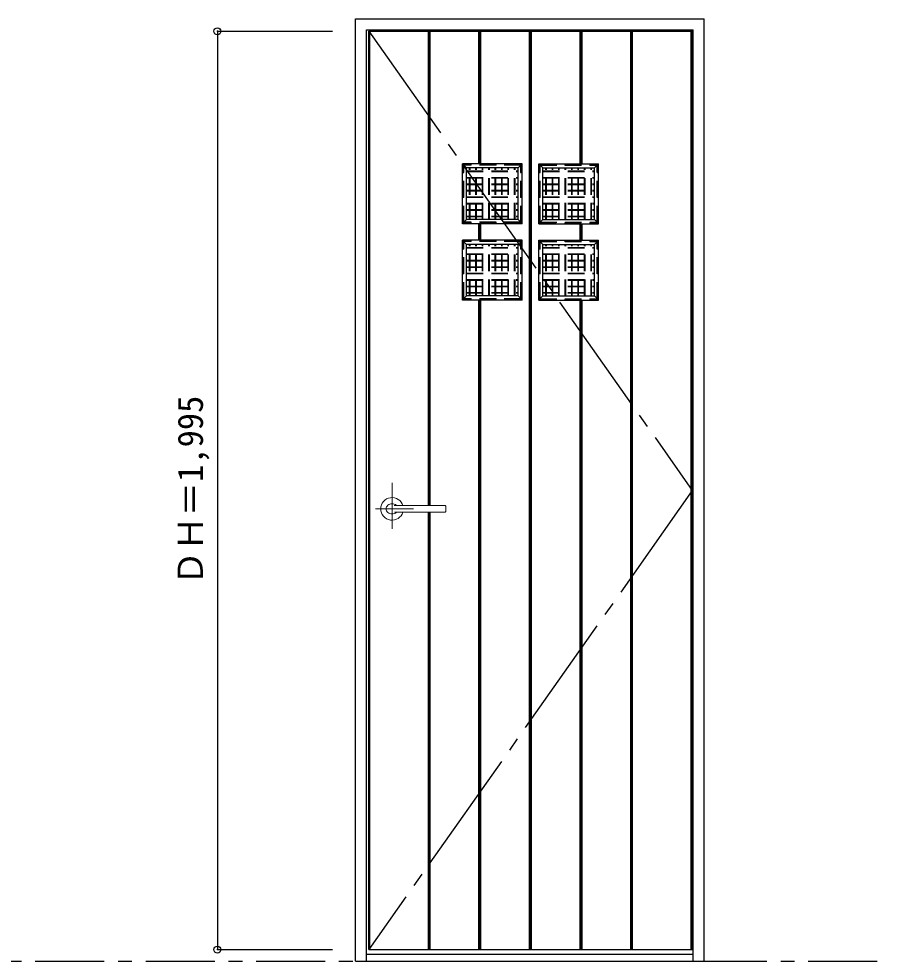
# Model space of a CAD drawing. Units: millimetres, scale not verified. Extents: x -6000 to 5700, y -4307 to 4260.
# Drawn here: x -966 to 902, y -2562 to -516 of the extents above; entities that cross this region are included whole.
import ezdxf
from ezdxf.enums import TextEntityAlignment as Align

# ---------------------------------------------------------------- set-up
doc = ezdxf.new("R2010")
doc.units = ezdxf.units.MM
doc.header["$LTSCALE"] = 30
doc.header["$PDMODE"] = 32
doc.header["$PDSIZE"] = 15
for name, pattern in [('CHAIN1', [8, 5, -1, 1, -1]), ('CHAIN2', [12, 9, -1, 1, -1]), ('DASHED1', [1.8, 1.2, -0.6])]:
    doc.linetypes.add(name, pattern=pattern)
for name, color, linetype in [('0-1_通り芯', 4, 'CHAIN1'), ('0-2_扉', 3, 'Continuous'), ('0-3_仕上げ', 7, 'Continuous'), ('0-4_枠', 3, 'Continuous'), ('0-7', 7, 'CHAIN2'), ('0-B_寸法', 7, 'Continuous'), ('0-C_ハッチ', 4, 'DASHED1')]:
    doc.layers.add(name, color=color, linetype=linetype)
doc.layers.add('0-5_レバー', color=7, linetype='Continuous', lineweight=18)
doc.styles.add('ＭＳ ゴシック', font='')
doc.styles.get('ＭＳ ゴシック').set_extended_font_data('MS Gothic')

msp = doc.modelspace()

# ---------------------------------------------------------------- linework, layer by layer
at = {"layer": '0-1_通り芯', "color": 7}
msp.add_line((-5490, -2562.5), (5690, -2562.5), dxfattribs=at)
at = {"layer": '0-2_扉'}
for p, q in [((-205.2, -542.5), (497.8, -542.5)), ((-205.2, -2537.5), (-205.2, -542.5)), ((497.8, -2537.5), (497.8, -542.5)), ((-205.2, -2537.5), (497.8, -2537.5))]:
    msp.add_line(p, q, dxfattribs=at)
at = {"layer": '0-3_仕上げ'}
for p, q in [((-205.2, -542.5), (497.8, -542.5)), ((-205.2, -2537.5), (-205.2, -542.5)), ((-203.2, -2537.5), (-203.2, -542.5)), ((-75.7, -1573), (-75.7, -542.5)), ((-73.7, -1573), (-73.7, -542.5)), ((-71.7, -1573), (-71.7, -542.5)), ((34.3, -830.5), (34.3, -542.5)), ((36.3, -830.5), (36.3, -542.5)), ((38.3, -830.5), (38.3, -542.5)), ((144.3, -2537.5), (144.3, -542.5)), ((146.3, -2537.5), (146.3, -542.5)), ((148.3, -2537.5), (148.3, -542.5)), ((254.3, -830.5), (254.3, -542.5)), ((256.3, -830.5), (256.3, -542.5)), ((258.3, -830.5), (258.3, -542.5)), ((364.3, -2537.5), (364.3, -542.5)), ((366.3, -2537.5), (366.3, -542.5)), ((368.3, -2537.5), (368.3, -542.5)), ((495.8, -681), (495.8, -542.5)), ((495.8, -2406), (495.8, -542.5)), ((497.8, -2537.5), (497.8, -542.5)), ((128.3, -830.5), (-1.7, -830.5)), ((-1.7, -960.5), (-1.7, -830.5)), ((-1.7, -830.5), (7.3, -839.5)), ((119.3, -839.5), (128.3, -830.5)), ((128.3, -960.5), (128.3, -830.5)), ((164.3, -830.5), (294.3, -830.5)), ((164.3, -960.5), (164.3, -830.5)), ((173.3, -839.5), (164.3, -830.5)), ((294.3, -830.5), (285.3, -839.5)), ((294.3, -960.5), (294.3, -830.5)), ((119.3, -839.5), (7.3, -839.5)), ((7.3, -951.5), (7.3, -839.5)), ((119.3, -951.5), (119.3, -839.5)), ((173.3, -839.5), (285.3, -839.5)), ((173.3, -951.5), (173.3, -839.5)), ((285.3, -951.5), (285.3, -839.5)), ((128.3, -960.5), (-1.7, -960.5)), ((34.3, -996.5), (34.3, -960.5)), ((36.3, -996.5), (36.3, -960.5)), ((38.3, -996.5), (38.3, -960.5)), ((119.3, -951.5), (128.3, -960.5)), ((173.3, -951.5), (164.3, -960.5)), ((164.3, -960.5), (294.3, -960.5)), ((254.3, -996.5), (254.3, -960.5)), ((256.3, -996.5), (256.3, -960.5)), ((258.3, -996.5), (258.3, -960.5)), ((128.3, -996.5), (-1.7, -996.5)), ((-1.7, -1126.5), (-1.7, -996.5)), ((-1.7, -996.5), (7.3, -1005.5)), ((119.3, -1005.5), (128.3, -996.5)), ((128.3, -1126.5), (128.3, -996.5)), ((164.3, -996.5), (294.3, -996.5)), ((164.3, -1126.5), (164.3, -996.5)), ((173.3, -1005.5), (164.3, -996.5)), ((294.3, -996.5), (285.3, -1005.5)), ((294.3, -1126.5), (294.3, -996.5)), ((119.3, -1005.5), (7.3, -1005.5)), ((7.3, -1117.5), (7.3, -1005.5)), ((119.3, -1117.5), (119.3, -1005.5)), ((173.3, -1005.5), (285.3, -1005.5)), ((173.3, -1117.5), (173.3, -1005.5)), ((285.3, -1117.5), (285.3, -1005.5)), ((119.3, -1117.5), (128.3, -1126.5)), ((173.3, -1117.5), (164.3, -1126.5)), ((128.3, -1126.5), (-1.7, -1126.5)), ((34.3, -2537.5), (34.3, -1126.5)), ((36.3, -2537.5), (36.3, -1126.5)), ((38.3, -2537.5), (38.3, -1126.5)), ((164.3, -1126.5), (294.3, -1126.5)), ((254.3, -2537.5), (254.3, -1126.5)), ((256.3, -2537.5), (256.3, -1126.5)), ((258.3, -2537.5), (258.3, -1126.5)), ((-75.7, -2537.5), (-75.7, -1587)), ((-73.7, -2537.5), (-73.7, -1587)), ((-71.7, -2537.5), (-71.7, -1587)), ((495.8, -2537.5), (495.8, -2406)), ((-205.2, -2537.5), (497.8, -2537.5))]:
    msp.add_line(p, q, dxfattribs=at)
at = {"layer": '0-3_仕上げ', "linetype": 'DASHED1'}
for p, q in [((126.3, -832.5), (0.3, -832.5)), ((126.3, -958.5), (126.3, -832.5)), ((166.3, -832.5), (292.3, -832.5)), ((166.3, -958.5), (166.3, -832.5)), ((126.3, -998.5), (0.3, -998.5)), ((126.3, -1124.5), (126.3, -998.5)), ((166.3, -998.5), (292.3, -998.5)), ((166.3, -1124.5), (166.3, -998.5))]:
    msp.add_line(p, q, dxfattribs=at)
at = {"layer": '0-3_仕上げ', "color": 6, "linetype": 'DASHED1'}
for p, q in [((125.3, -833.5), (1.3, -833.5)), ((1.3, -957.5), (1.3, -833.5)), ((125.3, -957.5), (125.3, -833.5)), ((167.3, -833.5), (291.3, -833.5)), ((167.3, -957.5), (167.3, -833.5)), ((291.3, -957.5), (291.3, -833.5)), ((125.3, -957.5), (1.3, -957.5)), ((167.3, -957.5), (291.3, -957.5)), ((125.3, -999.5), (1.3, -999.5)), ((1.3, -1123.5), (1.3, -999.5)), ((125.3, -1123.5), (125.3, -999.5)), ((167.3, -999.5), (291.3, -999.5)), ((167.3, -1123.5), (167.3, -999.5)), ((291.3, -1123.5), (291.3, -999.5)), ((125.3, -1123.5), (1.3, -1123.5)), ((167.3, -1123.5), (291.3, -1123.5))]:
    msp.add_line(p, q, dxfattribs=at)
at = {"layer": '0-3_仕上げ', "linetype": 'DASHED1'}
for points in [[(126.3, -958.5), (0.3, -958.5), (0.3, -832.5)], [(166.3, -958.5), (292.3, -958.5), (292.3, -832.5)], [(126.3, -1124.5), (0.3, -1124.5), (0.3, -998.5)], [(166.3, -1124.5), (292.3, -1124.5), (292.3, -998.5)]]:
    msp.add_lwpolyline(points, dxfattribs=at)
at = {"layer": '0-3_仕上げ'}
for points in [[(119.3, -951.5), (7.3, -951.5), (-1.7, -960.5)], [(173.3, -951.5), (285.3, -951.5), (294.3, -960.5)], [(119.3, -1117.5), (7.3, -1117.5), (-1.7, -1126.5)], [(173.3, -1117.5), (285.3, -1117.5), (294.3, -1126.5)]]:
    msp.add_lwpolyline(points, dxfattribs=at)
at = {"layer": '0-4_枠'}
for p, q in [((-234.2, -515.5), (523.8, -515.5)), ((-234.2, -2562.5), (-234.2, -515.5)), ((523.8, -2562.5), (523.8, -515.5)), ((-210.2, -539.5), (499.8, -539.5)), ((-210.2, -2562.5), (-210.2, -539.5)), ((499.8, -2562.5), (499.8, -539.5)), ((-210.2, -2547.5), (499.8, -2547.5)), ((-234.2, -2562.5), (523.8, -2562.5))]:
    msp.add_line(p, q, dxfattribs=at)
at = {"layer": '0-5_レバー', "color": 4, "linetype": 'CHAIN1'}
for p, q in [((-154.7, -1523.54), (-154.7, -1623.39)), ((-107.9, -1580), (-190.92, -1580))]:
    msp.add_line(p, q, dxfattribs=at)
at = {"layer": '0-5_レバー'}
for q in [(-37.7, -1574.51), (-37.7, -1585.5)]:
    msp.add_line((-37.7, -1580), q, dxfattribs=at)
for points in [[(-144.74, -1573.01), (-145.51, -1572.22), (-147.48, -1570.85), (-149.73, -1569.84), (-152.16, -1569.21), (-154.7, -1569), (-157.24, -1569.21), (-159.67, -1569.84), (-161.92, -1570.85), (-163.89, -1572.22), (-165.51, -1573.89), (-166.71, -1575.79), (-167.45, -1577.85), (-167.7, -1580), (-167.45, -1582.15), (-166.71, -1584.21), (-165.51, -1586.11), (-163.89, -1587.78), (-161.92, -1589.15), (-159.67, -1590.16), (-157.24, -1590.79), (-154.7, -1591), (-152.16, -1590.79), (-149.73, -1590.16), (-147.48, -1589.15), (-145.51, -1587.78), (-144.74, -1586.99)], [(-39.2, -1573), (-48.93, -1573), (-59.11, -1573), (-68.71, -1573), (-77.7, -1573), (-86.11, -1573), (-93.92, -1573), (-100.74, -1573), (-107.04, -1573), (-112.8, -1573), (-118.05, -1573), (-122.84, -1573), (-127.5, -1573), (-131.7, -1573), (-135.45, -1573), (-137.45, -1573), (-139.3, -1573), (-141.31, -1573.01), (-143.72, -1573.01), (-145.21, -1573.01), (-146.75, -1573.01), (-148.27, -1573.01), (-149.37, -1573.01), (-149.83, -1573.01), (-149.83, -1573.02)], [(-39.2, -1573), (-48.28, -1573), (-48.68, -1573)], [(-149.68, -1586.99), (-149.55, -1586.99), (-149.11, -1586.99), (-148.39, -1586.99), (-147.37, -1586.99), (-146.11, -1586.99), (-144.76, -1586.99), (-141.9, -1586.99), (-138.92, -1587), (-135.9, -1587), (-132.86, -1587), (-129.79, -1587), (-126.71, -1587), (-122.71, -1587), (-118.3, -1587), (-113.33, -1587), (-107.8, -1587), (-101.71, -1587), (-95.06, -1587), (-87.85, -1587), (-79.26, -1587), (-70, -1587), (-60.06, -1587), (-49.45, -1587), (-39.2, -1587)]]:
    msp.add_lwpolyline(points, dxfattribs=at)
for centre, radius, start, end in [((-154.7, -1580), 24.55, 16.59952, 343.36736), ((-39.2, -1574.5), 1.5, 0.00847, 89.9163), ((-39.2, -1574.5), 1.5, 360, 90.17419), ((-39.2, -1585.5), 1.5, 270.16419, 0), ((-39.2, -1585.5), 1.5, 269.91059, 359.99153)]:
    msp.add_arc(centre, radius, start, end, dxfattribs=at)
at = {"layer": '0-7'}
msp.add_lwpolyline([(-205.2, -542.5), (497.8, -1540), (-205.2, -2537.5)], dxfattribs=at)
at = {"layer": '0-B_寸法', "color": 4}
for p, q in [((-534.2, -542.5), (-284.2, -542.5)), ((-534.2, -542.5), (-534.2, -2537.5)), ((-534.2, -2537.5), (-284.2, -2537.5))]:
    msp.add_line(p, q, dxfattribs=at)
at = {"layer": '0-B_寸法'}
for p in [(-534.2, -542.5), (-534.2, -2537.5)]:
    msp.add_point(p, dxfattribs=at)
at = {"layer": '0-C_ハッチ'}
for p, q in [((7.3, -846), (119.3, -846)), ((7.3, -847), (119.3, -847)), ((13.8, -951.5), (13.8, -839.5)), ((14.8, -951.5), (14.8, -839.5)), ((27.8, -951.5), (27.8, -839.5)), ((28.8, -951.5), (28.8, -839.5)), ((41.8, -951.5), (41.8, -839.5)), ((42.8, -951.5), (42.8, -839.5)), ((55.8, -951.5), (55.8, -839.5)), ((56.8, -951.5), (56.8, -839.5)), ((69.8, -951.5), (69.8, -839.5)), ((70.8, -951.5), (70.8, -839.5)), ((83.8, -951.5), (83.8, -839.5)), ((84.8, -951.5), (84.8, -839.5)), ((97.8, -951.5), (97.8, -839.5)), ((98.8, -951.5), (98.8, -839.5)), ((111.8, -951.5), (111.8, -839.5)), ((112.8, -951.5), (112.8, -839.5)), ((173.3, -846), (285.3, -846)), ((173.3, -847), (285.3, -847)), ((179.8, -951.5), (179.8, -839.5)), ((180.8, -951.5), (180.8, -839.5)), ((193.8, -951.5), (193.8, -839.5)), ((194.8, -951.5), (194.8, -839.5)), ((207.8, -951.5), (207.8, -839.5)), ((208.8, -951.5), (208.8, -839.5)), ((221.8, -951.5), (221.8, -839.5)), ((222.8, -951.5), (222.8, -839.5)), ((235.8, -951.5), (235.8, -839.5)), ((236.8, -951.5), (236.8, -839.5)), ((249.8, -951.5), (249.8, -839.5)), ((250.8, -951.5), (250.8, -839.5)), ((263.8, -951.5), (263.8, -839.5)), ((264.8, -951.5), (264.8, -839.5)), ((277.8, -951.5), (277.8, -839.5)), ((278.8, -951.5), (278.8, -839.5)), ((7.3, -860), (119.3, -860)), ((7.3, -861), (119.3, -861)), ((7.3, -874), (119.3, -874)), ((7.3, -875), (119.3, -875)), ((173.3, -860), (285.3, -860)), ((173.3, -861), (285.3, -861)), ((173.3, -874), (285.3, -874)), ((173.3, -875), (285.3, -875)), ((7.3, -888), (119.3, -888)), ((7.3, -889), (119.3, -889)), ((173.3, -888), (285.3, -888)), ((173.3, -889), (285.3, -889)), ((7.3, -902), (119.3, -902)), ((7.3, -903), (119.3, -903)), ((7.3, -916), (119.3, -916)), ((7.3, -917), (119.3, -917)), ((173.3, -902), (285.3, -902)), ((173.3, -903), (285.3, -903)), ((173.3, -916), (285.3, -916)), ((173.3, -917), (285.3, -917)), ((7.3, -930), (119.3, -930)), ((7.3, -931), (119.3, -931)), ((173.3, -930), (285.3, -930)), ((173.3, -931), (285.3, -931)), ((7.3, -944), (119.3, -944)), ((7.3, -945), (119.3, -945)), ((173.3, -944), (285.3, -944)), ((173.3, -945), (285.3, -945)), ((7.3, -1012), (119.3, -1012)), ((7.3, -1013), (119.3, -1013)), ((13.8, -1117.5), (13.8, -1005.5)), ((14.8, -1117.5), (14.8, -1005.5)), ((27.8, -1117.5), (27.8, -1005.5)), ((28.8, -1117.5), (28.8, -1005.5)), ((41.8, -1117.5), (41.8, -1005.5)), ((42.8, -1117.5), (42.8, -1005.5)), ((55.8, -1117.5), (55.8, -1005.5)), ((56.8, -1117.5), (56.8, -1005.5)), ((69.8, -1117.5), (69.8, -1005.5)), ((70.8, -1117.5), (70.8, -1005.5)), ((83.8, -1117.5), (83.8, -1005.5)), ((84.8, -1117.5), (84.8, -1005.5)), ((97.8, -1117.5), (97.8, -1005.5)), ((98.8, -1117.5), (98.8, -1005.5)), ((111.8, -1117.5), (111.8, -1005.5)), ((112.8, -1117.5), (112.8, -1005.5)), ((173.3, -1012), (285.3, -1012)), ((173.3, -1013), (285.3, -1013)), ((179.8, -1117.5), (179.8, -1005.5)), ((180.8, -1117.5), (180.8, -1005.5)), ((193.8, -1117.5), (193.8, -1005.5)), ((194.8, -1117.5), (194.8, -1005.5)), ((207.8, -1117.5), (207.8, -1005.5)), ((208.8, -1117.5), (208.8, -1005.5)), ((221.8, -1117.5), (221.8, -1005.5)), ((222.8, -1117.5), (222.8, -1005.5)), ((235.8, -1117.5), (235.8, -1005.5)), ((236.8, -1117.5), (236.8, -1005.5)), ((249.8, -1117.5), (249.8, -1005.5)), ((250.8, -1117.5), (250.8, -1005.5)), ((263.8, -1117.5), (263.8, -1005.5)), ((264.8, -1117.5), (264.8, -1005.5)), ((277.8, -1117.5), (277.8, -1005.5)), ((278.8, -1117.5), (278.8, -1005.5)), ((7.3, -1026), (119.3, -1026)), ((7.3, -1027), (119.3, -1027)), ((7.3, -1040), (119.3, -1040)), ((7.3, -1041), (119.3, -1041)), ((173.3, -1026), (285.3, -1026)), ((173.3, -1027), (285.3, -1027)), ((173.3, -1040), (285.3, -1040)), ((173.3, -1041), (285.3, -1041)), ((7.3, -1054), (119.3, -1054)), ((7.3, -1055), (119.3, -1055)), ((173.3, -1054), (285.3, -1054)), ((173.3, -1055), (285.3, -1055)), ((7.3, -1068), (119.3, -1068)), ((7.3, -1069), (119.3, -1069)), ((7.3, -1082), (119.3, -1082)), ((7.3, -1083), (119.3, -1083)), ((173.3, -1068), (285.3, -1068)), ((173.3, -1069), (285.3, -1069)), ((173.3, -1082), (285.3, -1082)), ((173.3, -1083), (285.3, -1083)), ((7.3, -1096), (119.3, -1096)), ((7.3, -1097), (119.3, -1097)), ((173.3, -1096), (285.3, -1096)), ((173.3, -1097), (285.3, -1097)), ((7.3, -1110), (119.3, -1110)), ((7.3, -1111), (119.3, -1111)), ((173.3, -1110), (285.3, -1110)), ((173.3, -1111), (285.3, -1111))]:
    msp.add_line(p, q, dxfattribs=at)

# ---------------------------------------------------------------- texts
at = {"layer": '0-B_寸法', "style": 'ＭＳ ゴシック'}
msp.add_text('ＤＨ＝1,995', height=54.99, rotation=90, dxfattribs=at).set_placement((-549.2, -1746.25), align=Align.BOTTOM_LEFT)

doc.saveas('drawing.dxf')
